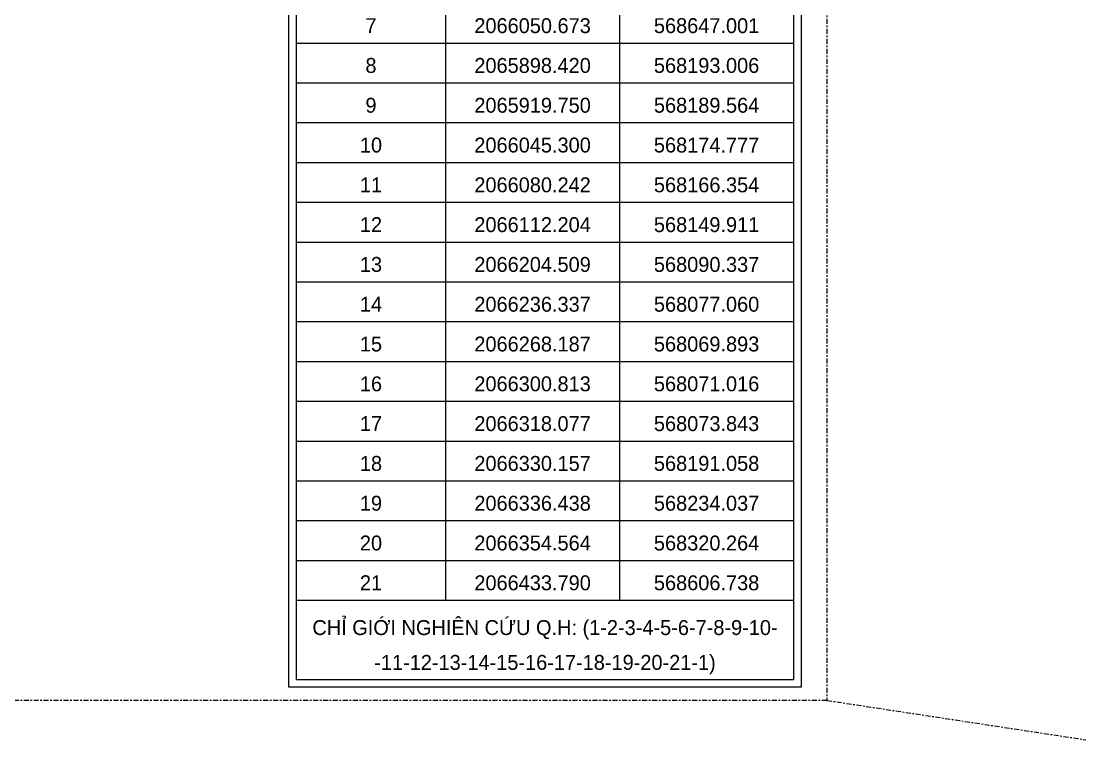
# Model space of a CAD drawing. Header units: millimetres. Extents: x 567980 to 569372, y 2065777 to 2066674.
# Drawn here: x 569052.1 to 569372.1, y 2065943.6 to 2066159.5 of the extents above; entities that cross this region are included whole.
import ezdxf
from ezdxf.enums import TextEntityAlignment as Align

# ---------------------------------------------------------------- set-up
doc = ezdxf.new("R2010")
doc.units = ezdxf.units.MM
doc.linetypes.add('CENTER', pattern=[3, 1.5, -0.5, 0.5, -0.5])
doc.layers.add('E- RANH GIOI', color=1, linetype='CENTER', lineweight=13)
doc.layers.add('ghi_chu', color=7, linetype='Continuous')
doc.styles.add('avantH', font='', dxfattribs={"height": 10})
doc.styles.get('avantH').set_extended_font_data('.VnAvantH')

# ---------------------------------------------------------------- blocks, each defined once
blk = doc.blocks.new('ghi_Eu-bg toa do')
at = {"color": 32}
blk.add_wipeout([(-103, 205), (0, 205), (0, 0), (-103, 0)], dxfattribs=at).dxf.layer = 'ghi_chu'
at = {"layer": 'ghi_chu', "color": 32, "lineweight": -2}
blk.add_lwpolyline([(0, 205), (0, 0), (-103, 0), (-103, 205)], close=True, dxfattribs=at)
at = {"layer": 'ghi_chu', "lineweight": -2}
blk.add_lwpolyline([(-1.5, 203.5), (-1.5, 1.5), (-101.5, 1.5), (-101.5, 203.5)], close=True, dxfattribs=at)
at = {"layer": 'ghi_chu', "color": 32, "lineweight": -2}
for points in [[(-71.5, 193.5), (-71.5, 17.5)], [(-36.5, 193.5), (-36.5, 17.5)], [(-101.5, 129.5), (-1.5, 129.5)], [(-101.5, 121.5), (-1.5, 121.5)], [(-101.5, 113.5), (-1.5, 113.5)], [(-101.5, 105.5), (-1.5, 105.5)], [(-101.5, 97.5), (-1.5, 97.5)], [(-101.5, 89.5), (-1.5, 89.5)], [(-101.5, 81.5), (-1.5, 81.5)], [(-101.5, 73.5), (-1.5, 73.5)], [(-101.5, 65.5), (-1.5, 65.5)], [(-101.5, 57.5), (-1.5, 57.5)], [(-101.5, 49.5), (-1.5, 49.5)], [(-101.5, 41.5), (-1.5, 41.5)], [(-101.5, 33.5), (-1.5, 33.5)], [(-101.5, 25.5), (-1.5, 25.5)]]:
    blk.add_lwpolyline(points, dxfattribs=at)
at = {"layer": 'ghi_chu', "lineweight": -2}
blk.add_lwpolyline([(-101.5, 17.5), (-1.5, 17.5)], dxfattribs=at)
at = {"layer": 'ghi_chu', "lineweight": -2, "style": 'avantH'}
for s, p in [('7', (-86.5, 131.5)), ('2066050.673', (-54, 131.5)), ('568647.001', (-19, 131.5)), ('8', (-86.5, 123.5)), ('2065898.420', (-54, 123.5)), ('568193.006', (-19, 123.5)), ('9', (-86.5, 115.5)), ('2065919.750', (-54, 115.5)), ('568189.564', (-19, 115.5)), ('10', (-86.5, 107.5)), ('2066045.300', (-54, 107.5)), ('568174.777', (-19, 107.5)), ('11', (-86.5, 99.5)), ('2066080.242', (-54, 99.5)), ('568166.354', (-19, 99.5)), ('12', (-86.5, 91.5)), ('2066112.204', (-54, 91.5)), ('568149.911', (-19, 91.5)), ('13', (-86.5, 83.5)), ('2066204.509', (-54, 83.5)), ('568090.337', (-19, 83.5)), ('14', (-86.5, 75.5)), ('2066236.337', (-54, 75.5)), ('568077.060', (-19, 75.5)), ('15', (-86.5, 67.5)), ('2066268.187', (-54, 67.5)), ('568069.893', (-19, 67.5)), ('16', (-86.5, 59.5)), ('2066300.813', (-54, 59.5)), ('568071.016', (-19, 59.5)), ('17', (-86.5, 51.5)), ('2066318.077', (-54, 51.5)), ('568073.843', (-19, 51.5)), ('18', (-86.5, 43.5)), ('2066330.157', (-54, 43.5)), ('568191.058', (-19, 43.5)), ('19', (-86.5, 35.5)), ('2066336.438', (-54, 35.5)), ('568234.037', (-19, 35.5)), ('20', (-86.5, 27.5)), ('2066354.564', (-54, 27.5)), ('568320.264', (-19, 27.5)), ('21', (-86.5, 19.5)), ('2066433.790', (-54, 19.5)), ('568606.738', (-19, 19.5)), ('chØ giíi nghiªn cøu q.h: (1-2-3-4-5-6-7-8-9-10-', (-51.5, 10.5)), ('-11-12-13-14-15-16-17-18-19-20-21-1)', (-51.5, 3.5))]:
    blk.add_text(s, height=3, dxfattribs=at).set_placement(p, align=Align.CENTER)

msp = doc.modelspace()

# ---------------------------------------------------------------- linework, layer by layer
at = {"layer": 'E- RANH GIOI', "elevation": 0}
msp.add_lwpolyline([(568601.71, 2066541.25), (569294.29, 2066541.25), (569294.29, 2065955.46), (568601.71, 2065955.46)], close=True, dxfattribs=at)
msp.add_lwpolyline([(569294.29, 2065955.46), (569372.12, 2065943.64)], dxfattribs=at)

# ---------------------------------------------------------------- next in the draw order: block references
at = {"layer": 'ghi_chu', "xscale": 1.494985664296516, "yscale": 1.494985664296516, "zscale": 1.494985664296516}
msp.add_blockref('ghi_Eu-bg toa do', (569286.53, 2065959.4, 0), dxfattribs=at)

doc.saveas('drawing.dxf')
